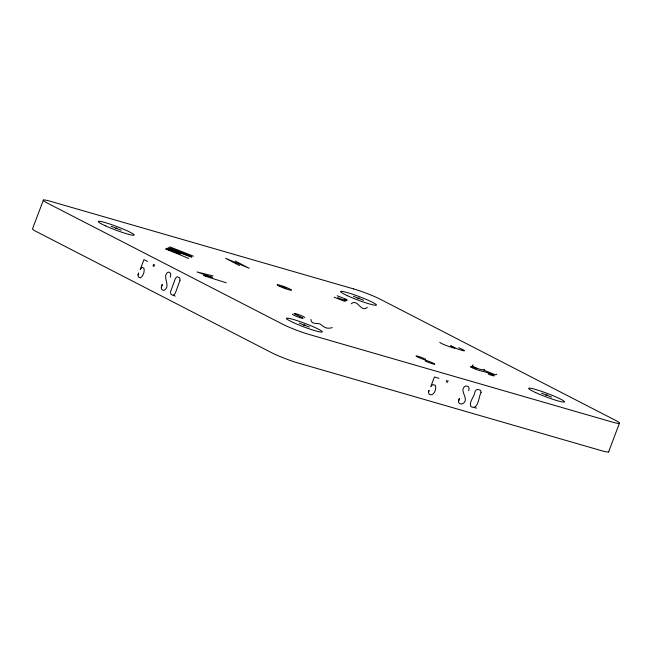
<?xml version="1.0" encoding="UTF-8"?>
<svg xmlns="http://www.w3.org/2000/svg" width="652" height="652" viewBox="0 0 652 652"><rect width="100%" height="100%" fill="white"/><g stroke="black" fill="none" stroke-linecap="round" stroke-linejoin="round"><path stroke-width="0.98" d="M428.503 392.317L429 390.515L428.503 392.317L429.081 394.175C433.637 397.207 436.979 388.665 435.243 385.283L432.765 384.566L430.719 386.783L434.428 376.978L438.967 378.29M458.527 401.282L459.342 398.616L458.527 401.282A3.024 2.306 -62.8 0 0 459.921 403.596A6.952 5.306 -62.8 0 0 462.097 403.979C471.094 399.855 457.622 390.051 465.601 386.033A6.952 5.306 -62.8 0 1 468.552 386.889L469.155 388.739L468.625 390.67M138.053 274.932L138.583 273.106L138.053 274.932L138.371 276.921L140.327 277.964C143.236 276.212 144.793 271.582 143.97 268.306L142.046 267.312L140.245 269.406L143.953 259.602L147.482 261.419M161.337 287.222L162.193 284.549L161.337 287.222A3.024 1.932 -73.9 0 0 162.275 289.773A6.952 4.434 -73.9 0 0 163.986 290.376C171.753 286.236 161.223 276.236 168.151 272.112A6.952 4.434 -73.9 0 1 170.441 273.286L170.783 275.274L170.213 277.23M43.407 200.05L32.6 228.656A20.481 1.964 20.7 0 0 36.479 231.647L271.599 352.691A20.481 1.964 20.7 0 0 298.494 363.115L601.331 450.63A20.481 1.964 20.7 0 0 608.561 451.396M153.016 266.008L153.652 264.321M153.937 266.481L154.573 264.793M446.253 382.015L446.897 380.328M447.451 382.357L448.087 380.67M608.593 451.95L619.4 423.344M115.591 228.591L116.855 227.964M284.085 287.638L284.68 287.345M303.685 325.421L304.957 324.794M357.858 298.6L359.122 297.972M351.224 303.791C357.72 298.143 360.792 313.033 367.288 307.377M473.067 364.965C469.016 365.674 482.064 370.89 484.656 369.717L483.874 370.189L494.175 374.329L495.716 374.737L496.84 374.175M545.952 395.43L547.224 394.802M332.324 327.646C325.764 329.488 323.922 326.701 319.993 323.938C316.888 322.919 310.8 324.582 310.922 319.35M474.183 407.516L476.539 408.119M213.033 275.983L197.043 271.949L212.381 277.45L203.66 275.348L205.535 276.261L226.252 282.789M191.452 257.124L167.947 248.445L167.026 248.249L180.506 254.068L165.673 248.909L188.762 258.453M338.046 297.418C336.106 298.143 351.632 302.332 346.082 299.211L337.165 295.755M353.449 296.334L363.531 300.246M334.174 297.239L343.091 300.694C344.386 301.933 347.72 300.588 344.582 299.953M282.006 286.57L286.758 288.412M169.789 246.863L193.359 256.171L168.428 247.573L191.916 256.896M111.182 226.325L121.264 230.229M541.543 393.164L551.625 397.076M299.276 323.156L309.366 327.068M173.367 295.258L175.201 296.122M458.715 347.744C474.371 354.615 453.629 348.282 450.728 345.772C464.33 351.99 440.744 344.207 439.79 342.276M235.225 261.004L249.194 268.274L225.559 258.298L239.512 265.56M425.609 359.236A5.721 0.546 20.7 0 0 416.465 355.943A5.721 0.546 20.7 0 0 421.877 358.779L428.91 361.387A5.721 0.546 20.7 0 1 434.322 364.232A5.721 0.546 20.7 0 1 425.169 360.939M476.522 368.396A5.721 0.546 20.7 0 0 470.874 367.084A5.721 0.546 20.7 0 0 479.978 370.646L484.795 371.885A5.721 0.546 20.7 0 1 493.898 375.454A5.721 0.546 20.7 0 1 488.25 374.134M304.737 317.54A5.721 0.546 20.7 0 0 297.451 314.199A5.721 0.546 20.7 0 0 296 314.655L301.126 317.1A5.721 0.546 20.7 0 1 299.675 317.557A5.721 0.546 20.7 0 1 292.398 314.207M481.111 392.3C478.674 396.123 478.568 410.483 470.964 406.693C468.495 401.803 474.648 396.701 474.933 391.868A3.407 2.6 -62.8 0 1 477.5 389.391L480.442 390.246L481.111 392.3M180.058 280.164L175.396 292.944L174.002 294.908L172.332 295.128L170.857 294.085L170.49 291.9L175.16 279.097A3.407 2.176 -73.9 0 1 177.401 276.782L179.683 277.964L180.058 280.164M353.506 288.885L50.669 201.37A20.481 1.964 20.7 0 0 47.286 203.049L282.406 324.085A20.481 1.964 20.7 0 0 309.301 334.517L612.138 422.023A20.481 1.964 20.7 0 0 615.521 420.353L380.401 299.309A20.481 1.964 20.7 0 0 353.506 288.885M280.034 286.497A7.677 0.733 20.7 0 0 291.509 290.254A7.677 0.733 20.7 0 0 281.591 285.723A7.677 0.733 20.7 0 0 280.034 286.497M293.457 322.618A19.201 1.842 20.7 0 0 322.153 332.023A19.201 1.842 20.7 0 0 297.345 320.694A19.201 1.842 20.7 0 0 293.457 322.618M535.724 392.626A19.201 1.842 20.7 0 0 564.412 402.031A19.201 1.842 20.7 0 0 539.611 390.703A19.201 1.842 20.7 0 0 535.724 392.626M105.363 225.788A19.201 1.842 20.7 0 0 134.051 235.193A19.201 1.842 20.7 0 0 109.251 223.856A19.201 1.842 20.7 0 0 105.363 225.788M347.63 295.796A19.201 1.842 20.7 0 0 376.318 305.201A19.201 1.842 20.7 0 0 351.518 293.873A19.201 1.842 20.7 0 0 347.63 295.796"/></g></svg>
